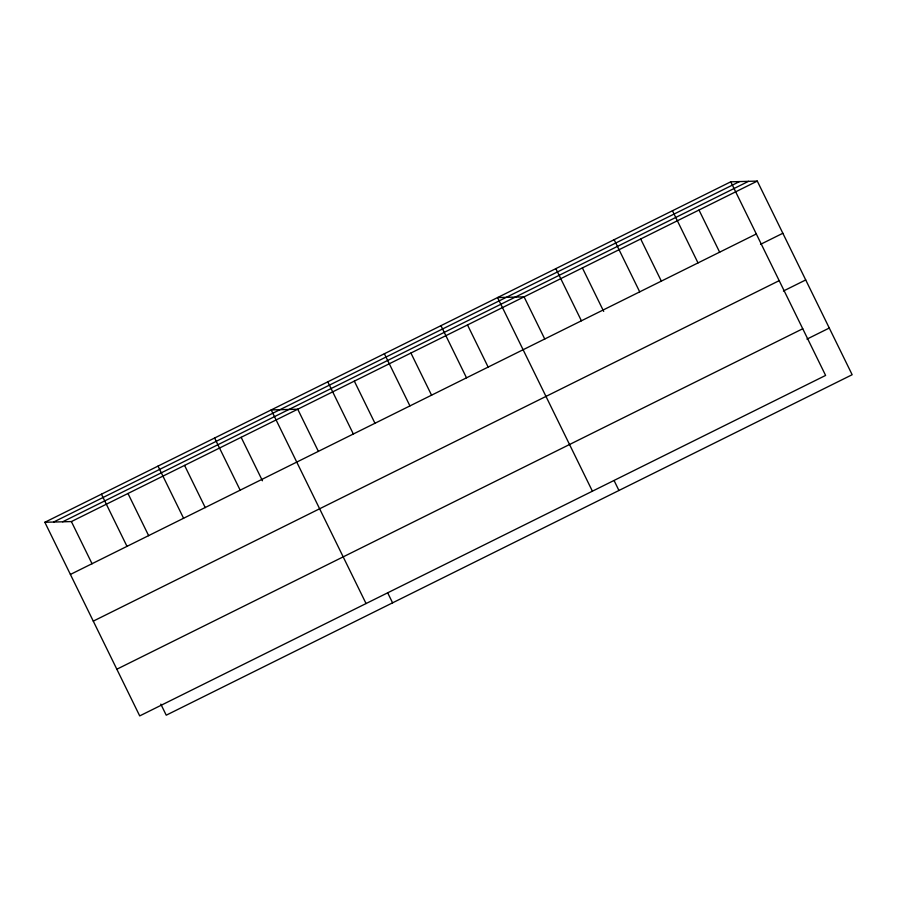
<?xml version="1.0" encoding="UTF-8"?>
<svg xmlns="http://www.w3.org/2000/svg" width="897" height="897" viewBox="0 0 897 897"><rect width="100%" height="100%" fill="white"/><g stroke="black" fill="none" stroke-linecap="round" stroke-linejoin="round"><path stroke-width="1.35" d="M730.763 181.811L825.61 375.428L139.708 715.907L44.85 522.278L730.763 181.811L757.292 181.093L852.15 374.722L166.237 715.189L160.821 704.134M53.607 522.043L739.52 181.575M62.633 521.807L748.535 181.329M44.85 522.278L71.39 521.572L757.292 181.093M70.403 574.45L756.317 233.971M760.521 244.354L782.857 233.265M93.277 621.128L779.179 280.66M783.395 291.032L805.719 279.942M116.834 669.229L802.748 328.75M806.952 339.122L829.288 328.033M698.998 210.033L719.686 252.27M672.458 210.75L698.012 262.922M640.693 238.983L661.381 281.21M614.153 239.69L639.707 291.861M582.388 267.923L603.692 311.394M555.848 268.629L581.413 320.801M544.782 339.088L524.083 296.862L497.555 297.569L592.401 491.186M614.131 480.646L618.941 490.48M467.505 324.949L488.192 367.176M440.965 325.656L466.518 377.828M410.916 353.037L431.603 395.263M384.376 353.743L409.929 405.915M354.326 381.124L375.013 423.362M327.786 381.842L353.34 434.002M318.424 451.449L297.737 409.211L271.197 409.929L366.054 603.546M387.773 593.007L392.594 602.84M241.147 437.31L262.451 480.781M214.607 438.016L240.172 490.188M184.558 465.397L205.256 507.624M158.029 466.104L183.582 518.275M127.979 493.485L148.667 535.711M101.439 494.191L126.993 546.363M71.39 521.572L92.077 563.798"/></g></svg>
